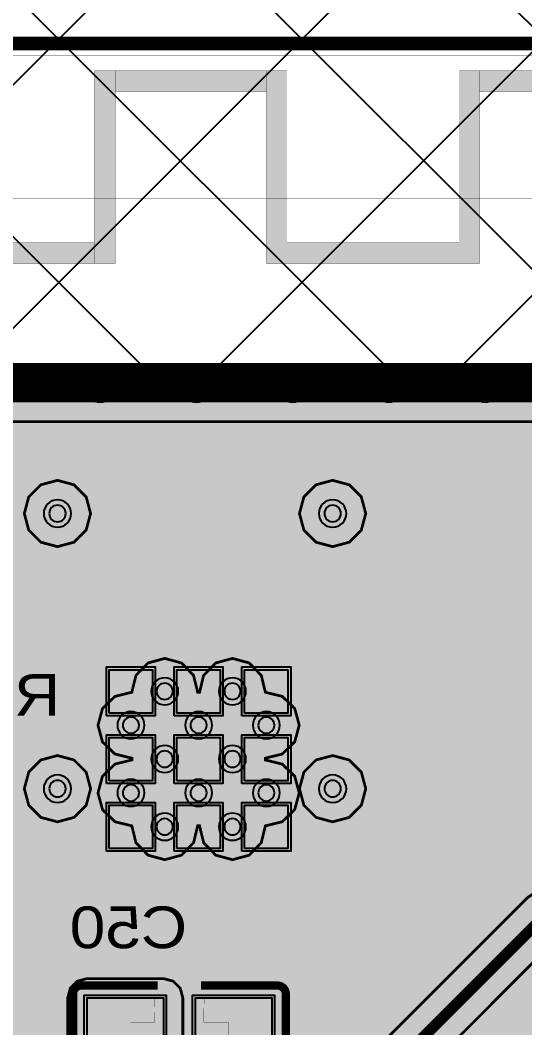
# Model space of a CAD drawing. Header units: millimetres. Extents: x -61 to 56, y -72 to 70.
# Drawn here: x -9.69 to -0.37, y 40.12 to 58.72 of the extents above; entities that cross this region are included whole.
import ezdxf
from ezdxf.enums import TextEntityAlignment as Align

# ---------------------------------------------------------------- set-up
doc = ezdxf.new("R2010")
doc.units = ezdxf.units.MM
doc.header["$MEASUREMENT"] = 0
for name, color, linetype, true_color in [('02GND', 7, 'Continuous', 0x999966), ('03POWER', 7, 'Continuous', 0x008000), ('Bottom-Layer', 7, 'Continuous', 0x0000ff), ('Bottom-Paste-Mask-Layer', 7, 'Continuous', 0x800000), ('Bottom-Silkscreen-Layer', 7, 'Continuous', 0x66cc33), ('Bottom-Solder-Mask-Layer', 7, 'Continuous', 0xaa00ff), ('Document-Layer', 7, 'Continuous', 0xffffff), ('Hole-Layer', 7, 'Continuous', 0x222222), ('Multi-Layer', 7, 'Continuous', 0xc0c0c0), ('Top-Layer', 7, 'Continuous', 0xff0000), ('Top-Paste-Mask-Layer', 7, 'Continuous', 0x808080), ('Top-Silkscreen-Layer', 7, 'Continuous', 0xffcc00), ('Top-Solder-Mask-Layer', 7, 'Continuous', 0x800080)]:
    doc.layers.add(name, color=color, linetype=linetype, true_color=true_color)
doc.styles.get("Standard").update_dxf_attribs({"font": 'arial.ttf'})

msp = doc.modelspace()

# ---------------------------------------------------------------- hatches: boundary and pattern name
at = {"layer": '02GND'}
msp.add_hatch(color=256, dxfattribs=at).paths.add_polyline_path([(-49.642, 52.153), (49.642, 52.153), (49.642, -62.142), (-49.642, -62.142)])
at = {"layer": '03POWER'}
for points in [[(48.499, -56.042), (48.581, -56.348), (48.806, -56.572), (49.112, -56.654), (49.418, -56.571), (49.642, -56.346), (49.642, -62.142), (44.192, -62.142), (44.393, -61.957), (44.493, -61.703), (44.472, -61.43), (45.189, -61.704), (45.95, -61.804), (46.713, -61.727), (47.438, -61.475), (48.085, -61.064), (48.62, -60.514), (49.014, -59.855), (49.245, -59.123), (49.302, -58.358), (49.18, -57.601), (48.887, -56.892), (48.438, -56.269), (47.858, -55.767), (47.177, -55.412), (46.434, -55.224), (45.666, -55.212), (44.917, -55.378), (44.226, -55.712), (43.631, -56.196), (43.164, -56.805), (42.849, -57.504), (42.704, -58.258), (42.737, -59.024), (42.946, -59.763), (43.32, -60.433), (43.838, -60.999), (-43.362, -60.999), (-43.621, -61.056), (-43.831, -61.218), (-43.953, -61.453), (-43.964, -61.718), (-43.863, -61.963), (-43.667, -62.142), (-49.642, -62.142), (-49.642, -56.582), (-49.433, -56.797), (-49.148, -56.888), (-48.853, -56.832), (-49.162, -57.541), (-49.298, -58.303), (-49.253, -59.075), (-49.03, -59.816), (-48.641, -60.484), (-48.107, -61.044), (-47.458, -61.464), (-46.728, -61.722), (-45.959, -61.803), (-45.192, -61.703), (-44.469, -61.428), (-43.83, -60.992), (-43.31, -60.419), (-42.937, -59.741), (-42.732, -58.995), (-42.707, -58.222), (-42.861, -57.464), (-43.188, -56.763), (-43.668, -56.157), (-44.277, -55.679), (-44.979, -55.356), (-45.738, -55.205), (-46.511, -55.234), (-47.256, -55.443), (-47.932, -55.818), (-48.502, -56.341), (-48.5, -56.309), (-48.499, -56.277), (-48.499, 51.315), (-19.403, 51.315), (-19.629, 51.144), (-19.755, 50.889), (-19.751, 50.604), (-19.619, 50.352), (-19.388, 50.187), (-19.658, 49.977), (-19.773, 49.655), (-19.698, 49.322), (-19.455, 49.081), (-19.684, 48.858), (-19.769, 48.551), (-19.689, 48.242), (-19.463, 48.016), (-19.155, 47.934), (-18.847, 48.018), (-18.624, 48.246), (-18.545, 48.556), (-18.633, 48.863), (-18.864, 49.083), (-18.625, 49.324), (-18.551, 49.655), (-18.665, 49.975), (-18.931, 50.185), (-18.698, 50.349), (-18.565, 50.601), (-18.56, 50.887), (-18.685, 51.143), (-18.912, 51.315), (48.426, 51.315), (48.499, 51.242)], [(-9.614, 49.618), (-9.532, 49.312), (-9.308, 49.088), (-9.002, 49.006), (-8.696, 49.088), (-8.472, 49.312), (-8.39, 49.618), (-8.472, 49.924), (-8.696, 50.148), (-9.002, 50.23), (-9.308, 50.148), (-9.532, 49.924)], [(-4.534, 49.618), (-4.452, 49.312), (-4.228, 49.088), (-3.922, 49.006), (-3.616, 49.088), (-3.392, 49.312), (-3.31, 49.618), (-3.392, 49.924), (-3.616, 50.148), (-3.922, 50.23), (-4.228, 50.148), (-4.452, 49.924)], [(-6.413, 46.318), (-6.489, 46.629), (-6.712, 46.859), (-7.021, 46.943), (-7.33, 46.859), (-7.553, 46.629), (-7.629, 46.318), (-7.94, 46.242), (-8.17, 46.019), (-8.254, 45.71), (-8.17, 45.401), (-7.94, 45.178), (-7.629, 45.102), (-7.629, 45.085), (-7.629, 45.068), (-7.94, 44.992), (-8.17, 44.769), (-8.254, 44.46), (-8.17, 44.151), (-7.94, 43.928), (-7.629, 43.852), (-7.553, 43.541), (-7.33, 43.311), (-7.021, 43.227), (-6.712, 43.311), (-6.489, 43.541), (-6.413, 43.852), (-6.396, 43.852), (-6.379, 43.852), (-6.303, 43.541), (-6.08, 43.311), (-5.771, 43.227), (-5.462, 43.311), (-5.239, 43.541), (-5.163, 43.852), (-4.852, 43.928), (-4.622, 44.151), (-4.538, 44.46), (-4.622, 44.769), (-4.852, 44.992), (-5.163, 45.068), (-5.163, 45.085), (-5.163, 45.102), (-4.852, 45.178), (-4.622, 45.401), (-4.538, 45.71), (-4.622, 46.019), (-4.852, 46.242), (-5.163, 46.318), (-5.239, 46.629), (-5.462, 46.859), (-5.771, 46.943), (-6.08, 46.859), (-6.303, 46.629), (-6.379, 46.318), (-6.396, 46.318)], [(-9.614, 44.538), (-9.532, 44.232), (-9.308, 44.008), (-9.002, 43.926), (-8.696, 44.008), (-8.472, 44.232), (-8.39, 44.538), (-8.472, 44.844), (-8.696, 45.068), (-9.002, 45.15), (-9.308, 45.068), (-9.532, 44.844)], [(-4.534, 44.538), (-4.452, 44.232), (-4.228, 44.008), (-3.922, 43.926), (-3.616, 44.008), (-3.392, 44.232), (-3.31, 44.538), (-3.392, 44.844), (-3.616, 45.068), (-3.922, 45.15), (-4.228, 45.068), (-4.452, 44.844)]]:
    msp.add_hatch(color=256, dxfattribs=at).paths.add_polyline_path(points)
at = {"layer": 'Bottom-Layer'}
for points in [[(-49.642, -62.142), (-49.642, 52.153), (49.642, 52.153), (49.642, -62.142)], [(-16.639, 31.011), (-16.964, 30.892), (-17.173, 30.616), (-17.198, 30.271), (-17.033, 29.967), (-16.729, 29.802), (-16.384, 29.827), (-16.108, 30.036), (-15.989, 30.361), (-14.31, 32.04), (-9.674, 32.04), (-9.674, 31.812), (-9.626, 31.632), (-9.495, 31.501), (-9.316, 31.453), (-8.184, 31.453), (-8.005, 31.501), (-7.874, 31.632), (-7.826, 31.812), (-7.826, 33.189), (-7.874, 33.368), (-8.005, 33.499), (-8.184, 33.547), (-8.34, 33.547), (-8.34, 33.81), (-8.158, 33.992), (-7.614, 33.992), (-7.435, 34.04), (-7.304, 34.171), (-7.256, 34.35), (-7.256, 35.34), (-6.672, 35.34), (-6.672, 34.35), (-6.663, 34.267), (-6.634, 34.189), (-6.93, 34.198), (-7.195, 34.068), (-7.368, 33.828), (-7.409, 33.535), (-7.6, 33.407), (-7.674, 33.189), (-7.674, 31.812), (-7.626, 31.632), (-7.495, 31.501), (-7.316, 31.453), (-6.184, 31.453), (-6.005, 31.501), (-5.874, 31.632), (-5.826, 31.812), (-5.826, 33.189), (-5.874, 33.368), (-6.005, 33.499), (-6.184, 33.547), (-6.19, 33.547), (-6.216, 33.783), (-6.33, 33.992), (-6.322, 33.992), (-6.314, 33.992), (-5.714, 33.992), (-5.483, 34.077), (-5.361, 34.291), (-5.112, 34.318), (-4.894, 34.442), (-4.745, 34.643), (-4.688, 34.887), (-4.734, 35.133), (-4.875, 35.34), (-1.7, 35.34), (-1.524, 35.375), (-1.375, 35.475), (-0.839, 36.011), (-0.685, 35.824), (-0.471, 35.712), (-0.23, 35.692), (-0.154, 35.692), (-0.023, 35.519), (0.184, 35.453), (1.316, 35.453), (1.495, 35.501), (1.626, 35.632), (1.674, 35.812), (1.674, 37.14), (1.826, 37.14), (1.826, 35.812), (1.874, 35.632), (2.005, 35.501), (2.184, 35.453), (3.196, 35.453), (3.605, 35.045), (3.586, 35.046), (3.566, 35.047), (2.434, 35.047), (2.255, 34.999), (2.124, 34.868), (2.076, 34.689), (2.076, 33.312), (2.124, 33.132), (2.255, 33.001), (2.434, 32.953), (3.306, 32.953), (3.426, 32.713), (3.638, 32.547), (3.9, 32.488), (4.162, 32.547), (4.374, 32.713), (4.494, 32.953), (5.566, 32.953), (5.745, 33.001), (5.876, 33.132), (5.924, 33.312), (5.924, 34.689), (5.865, 34.886), (5.707, 35.018), (5.679, 35.298), (5.529, 35.536), (5.289, 35.682), (5.008, 35.705), (4.747, 35.6), (4.561, 35.39), (3.674, 36.276), (3.674, 37.14), (12.6, 37.14), (12.776, 37.175), (12.925, 37.275), (15.535, 39.885), (15.976, 39.792), (16.42, 39.867), (16.806, 40.1), (17.08, 40.458), (17.203, 40.891), (17.16, 41.339), (16.955, 41.74), (17.11, 41.74), (17.332, 41.518), (17.332, 40.15), (17.38, 39.971), (17.511, 39.84), (17.69, 39.792), (19.39, 39.792), (19.569, 39.84), (19.7, 39.971), (19.748, 40.15), (19.748, 41.85), (19.7, 42.029), (19.569, 42.16), (19.39, 42.208), (17.942, 42.208), (17.625, 42.525), (17.476, 42.625), (17.3, 42.66), (0, 42.66), (-0.176, 42.625), (-0.325, 42.525), (-4.761, 38.09), (-4.937, 38.293), (-5.183, 38.401), (-5.451, 38.393), (-5.571, 38.478), (-5.714, 38.508), (-6.314, 38.508), (-6.404, 38.497), (-6.489, 38.463), (-6.49, 38.463), (-6.492, 38.464), (-6.492, 38.53), (-6.496, 38.697), (-6.544, 38.857), (-6.635, 38.998), (-6.76, 39.109), (-6.706, 39.211), (-6.687, 39.325), (-6.687, 40.675), (-6.735, 40.854), (-6.866, 40.985), (-7.045, 41.033), (-8.455, 41.033), (-8.634, 40.985), (-8.765, 40.854), (-8.813, 40.675), (-8.813, 39.325), (-8.765, 39.146), (-8.634, 39.015), (-8.455, 38.967), (-8.26, 38.967), (-8.26, 38.505), (-8.483, 38.387), (-8.572, 38.15), (-8.572, 37.05), (-8.533, 36.887), (-8.424, 36.76), (-10.7, 36.76), (-10.876, 36.725), (-11.025, 36.625), (-11.439, 36.211), (-11.764, 36.092), (-11.973, 35.816), (-11.998, 35.471), (-11.833, 35.167), (-11.529, 35.002), (-11.184, 35.027), (-10.908, 35.236), (-10.789, 35.561), (-10.51, 35.84), (-9.01, 35.84), (-10.09, 34.76), (-12.096, 34.76), (-12.41, 34.906), (-12.752, 34.858), (-13.014, 34.632), (-13.112, 34.3), (-13.014, 33.968), (-12.752, 33.742), (-12.41, 33.695), (-12.096, 33.84), (-9.9, 33.84), (-9.724, 33.875), (-9.575, 33.975), (-8.572, 34.978), (-8.572, 34.878), (-9.125, 34.325), (-9.225, 34.176), (-9.26, 34), (-9.26, 33.547), (-9.316, 33.547), (-9.495, 33.499), (-9.626, 33.368), (-9.674, 33.189), (-9.674, 32.96), (-14.5, 32.96), (-14.676, 32.925), (-14.825, 32.825)], [(15.045, 41.74), (14.849, 41.366), (14.793, 40.948), (14.885, 40.535), (12.41, 38.06), (0.1, 38.06), (-0.076, 38.025), (-0.225, 37.925), (-1.89, 36.26), (-5.29, 36.26), (0.19, 41.74)], [(-8.455, 39.325), (-8.455, 40.675), (-7.045, 40.675), (-7.045, 39.325)], [(-6.455, 39.325), (-6.455, 40.675), (-5.045, 40.675), (-5.045, 39.325)]]:
    msp.add_hatch(color=256, dxfattribs=at).paths.add_polyline_path(points)
at = {"layer": 'Bottom-Paste-Mask-Layer'}
for points in [[(-8.455, 40.64), (-8.405, 40.69), (-7.255, 40.69), (-7.205, 40.64), (-7.21, 40.22), (-7.65, 40.22), (-7.65, 39.77), (-7.2, 39.77), (-7.205, 39.36), (-7.255, 39.31), (-8.405, 39.31), (-8.455, 39.36)], [(-8.455, 40.64), (-8.405, 40.69), (-7.255, 40.69), (-7.205, 40.64), (-7.21, 40.22), (-7.65, 40.22), (-7.65, 39.77), (-7.2, 39.77), (-7.205, 39.36), (-7.255, 39.31), (-8.405, 39.31), (-8.455, 39.36)], [(-5.045, 39.36), (-5.095, 39.31), (-6.245, 39.31), (-6.295, 39.36), (-6.29, 39.78), (-5.85, 39.78), (-5.85, 40.23), (-6.3, 40.23), (-6.295, 40.64), (-6.245, 40.69), (-5.095, 40.69), (-5.045, 40.64)], [(-5.045, 39.36), (-5.095, 39.31), (-6.245, 39.31), (-6.295, 39.36), (-6.29, 39.78), (-5.85, 39.78), (-5.85, 40.23), (-6.3, 40.23), (-6.295, 40.64), (-6.245, 40.69), (-5.095, 40.69), (-5.045, 40.64)]]:
    msp.add_hatch(color=256, dxfattribs=at).paths.add_polyline_path(points)
at = {"layer": 'Bottom-Solder-Mask-Layer'}
for points in [[(-8.506, 39.274), (-8.506, 40.726), (-6.994, 40.726), (-6.994, 39.274)], [(-6.506, 39.274), (-6.506, 40.726), (-4.994, 40.726), (-4.994, 39.274)]]:
    msp.add_hatch(color=256, dxfattribs=at).paths.add_polyline_path(points)
at = {"layer": 'Document-Layer'}
for points in [[(-7.939, 57.79), (-7.939, 54.234), (-8.32, 54.234), (-8.32, 57.79)], [(-7.939, 57.79), (-7.939, 54.234), (-8.32, 54.234), (-8.32, 57.79)], [(-5.145, 57.79), (-5.145, 57.409), (-7.939, 57.409), (-7.939, 57.79)], [(-5.145, 57.79), (-5.145, 57.409), (-7.939, 57.409), (-7.939, 57.79)], [(-4.764, 54.234), (-5.145, 54.234), (-5.145, 57.79), (-4.764, 57.79)], [(-4.764, 54.234), (-5.145, 54.234), (-5.145, 57.79), (-4.764, 57.79)], [(-1.208, 57.79), (-1.208, 54.234), (-1.589, 54.234), (-1.589, 57.79)], [(-1.208, 57.79), (-1.208, 54.234), (-1.589, 54.234), (-1.589, 57.79)], [(2.348, 57.79), (2.348, 57.409), (-1.208, 57.409), (-1.208, 57.79)], [(2.348, 57.79), (2.348, 57.409), (-1.208, 57.409), (-1.208, 57.79)], [(-8.32, 54.234), (-11.876, 54.234), (-11.876, 54.615), (-8.32, 54.615)], [(-8.32, 54.234), (-11.876, 54.234), (-11.876, 54.615), (-8.32, 54.615)], [(-1.589, 54.234), (-4.764, 54.234), (-4.764, 54.615), (-1.589, 54.615)], [(-1.589, 54.234), (-4.764, 54.234), (-4.764, 54.615), (-1.589, 54.615)]]:
    msp.add_hatch(color=256, dxfattribs=at).paths.add_polyline_path(points)
at = {"layer": 'Multi-Layer'}
h = msp.add_hatch(dxfattribs=at)
h.set_pattern_fill('ANSI37', color=256, style=0)
h.set_pattern_definition([(45, (0, 0), (-2.24506, 2.24506), []), (135, (0, 0), (-2.24506, -2.24506), [])])
h.paths.add_polyline_path([(-50, 52.257), (-50, 62.5), (49.991, 62.5), (49.991, 52.257)])
at = {"layer": 'Top-Layer'}
for points in [[(-49.642, -62.142), (-49.642, 52.153), (49.642, 52.153), (49.642, -62.142)], [(-8.046, 45.935), (-8.046, 46.735), (-7.246, 46.735), (-7.246, 45.935)], [(-6.796, 45.935), (-6.796, 46.735), (-5.996, 46.735), (-5.996, 45.935)], [(-5.546, 45.935), (-5.546, 46.735), (-4.746, 46.735), (-4.746, 45.935)], [(-8.046, 44.685), (-8.046, 45.485), (-7.246, 45.485), (-7.246, 44.685)], [(-6.796, 44.685), (-6.796, 45.485), (-5.996, 45.485), (-5.996, 44.685)], [(-5.546, 44.685), (-5.546, 45.485), (-4.746, 45.485), (-4.746, 44.685)], [(-8.046, 43.435), (-8.046, 44.235), (-7.246, 44.235), (-7.246, 43.435)], [(-6.796, 43.435), (-6.796, 44.235), (-5.996, 44.235), (-5.996, 43.435)], [(-5.546, 43.435), (-5.546, 44.235), (-4.746, 44.235), (-4.746, 43.435)]]:
    msp.add_hatch(color=256, dxfattribs=at).paths.add_polyline_path(points)
at = {"layer": 'Top-Paste-Mask-Layer'}
for points in [[(-8.046, 45.935), (-8.046, 46.735), (-7.246, 46.735), (-7.246, 45.935)], [(-6.796, 45.935), (-6.796, 46.735), (-5.996, 46.735), (-5.996, 45.935)], [(-5.546, 45.935), (-5.546, 46.735), (-4.746, 46.735), (-4.746, 45.935)], [(-8.046, 44.685), (-8.046, 45.485), (-7.246, 45.485), (-7.246, 44.685)], [(-6.796, 44.685), (-6.796, 45.485), (-5.996, 45.485), (-5.996, 44.685)], [(-5.546, 44.685), (-5.546, 45.485), (-4.746, 45.485), (-4.746, 44.685)], [(-8.046, 43.435), (-8.046, 44.235), (-7.246, 44.235), (-7.246, 43.435)], [(-6.796, 43.435), (-6.796, 44.235), (-5.996, 44.235), (-5.996, 43.435)], [(-5.546, 43.435), (-5.546, 44.235), (-4.746, 44.235), (-4.746, 43.435)]]:
    msp.add_hatch(color=256, dxfattribs=at).paths.add_polyline_path(points)
at = {"layer": 'Top-Silkscreen-Layer'}
for points in [[(-7.939, 57.79), (-7.939, 54.234), (-8.32, 54.234), (-8.32, 57.79)], [(-7.939, 57.79), (-7.939, 54.234), (-8.32, 54.234), (-8.32, 57.79)], [(-5.145, 57.79), (-5.145, 57.409), (-7.939, 57.409), (-7.939, 57.79)], [(-5.145, 57.79), (-5.145, 57.409), (-7.939, 57.409), (-7.939, 57.79)], [(-4.764, 54.234), (-5.145, 54.234), (-5.145, 57.79), (-4.764, 57.79)], [(-4.764, 54.234), (-5.145, 54.234), (-5.145, 57.79), (-4.764, 57.79)], [(-1.208, 57.79), (-1.208, 54.234), (-1.589, 54.234), (-1.589, 57.79)], [(-1.208, 57.79), (-1.208, 54.234), (-1.589, 54.234), (-1.589, 57.79)], [(2.348, 57.79), (2.348, 57.409), (-1.208, 57.409), (-1.208, 57.79)], [(2.348, 57.79), (2.348, 57.409), (-1.208, 57.409), (-1.208, 57.79)], [(-8.32, 54.234), (-11.876, 54.234), (-11.876, 54.615), (-8.32, 54.615)], [(-8.32, 54.234), (-11.876, 54.234), (-11.876, 54.615), (-8.32, 54.615)], [(-1.589, 54.234), (-4.764, 54.234), (-4.764, 54.615), (-1.589, 54.615)], [(-1.589, 54.234), (-4.764, 54.234), (-4.764, 54.615), (-1.589, 54.615)]]:
    msp.add_hatch(color=256, dxfattribs=at).paths.add_polyline_path(points)
at = {"layer": 'Top-Solder-Mask-Layer'}
for points in [[(-8.096, 45.885), (-8.096, 46.785), (-7.196, 46.785), (-7.196, 45.885)], [(-6.846, 45.885), (-6.846, 46.785), (-5.946, 46.785), (-5.946, 45.885)], [(-5.596, 45.885), (-5.596, 46.785), (-4.696, 46.785), (-4.696, 45.885)], [(-8.096, 44.635), (-8.096, 45.535), (-7.196, 45.535), (-7.196, 44.635)], [(-6.846, 44.635), (-6.846, 45.535), (-5.946, 45.535), (-5.946, 44.635)], [(-5.596, 44.635), (-5.596, 45.535), (-4.696, 45.535), (-4.696, 44.635)], [(-8.096, 43.385), (-8.096, 44.285), (-7.196, 44.285), (-7.196, 43.385)], [(-6.846, 43.385), (-6.846, 44.285), (-5.946, 44.285), (-5.946, 43.385)], [(-5.596, 43.385), (-5.596, 44.285), (-4.696, 44.285), (-4.696, 43.385)]]:
    msp.add_hatch(color=256, dxfattribs=at).paths.add_polyline_path(points)

# ---------------------------------------------------------------- linework, layer by layer
at = {"layer": '02GND', "const_width": 0.0508}
msp.add_lwpolyline([(-49.642, 52.153), (49.642, 52.153), (49.642, -62.142), (-49.642, -62.142)], close=True, dxfattribs=at)
at = {"layer": '03POWER'}
for points, const_width in [([(-8.217, 51.927), (-9.995, 51.927)], 0.508), ([(-6.439, 51.927), (-8.217, 51.927)], 0.508), ([(-4.661, 51.927), (-6.439, 51.927)], 0.508), ([(-2.883, 51.927), (-4.661, 51.927)], 0.508), ([(-1.105, 51.927), (-2.883, 51.927)], 0.508), ([(0.673, 51.927), (-1.105, 51.927)], 0.508), ([(-18.912, 51.315), (48.426, 51.315)], 0.0508)]:
    msp.add_lwpolyline(points, dxfattribs=dict(at, const_width=const_width))
at = {"layer": '03POWER', "const_width": 0.0508}
for points in [[(-9.614, 49.618), (-9.532, 49.312), (-9.308, 49.088), (-9.002, 49.006), (-8.696, 49.088), (-8.472, 49.312), (-8.39, 49.618), (-8.472, 49.924), (-8.696, 50.148), (-9.002, 50.23), (-9.308, 50.148), (-9.532, 49.924)], [(-4.534, 49.618), (-4.452, 49.312), (-4.228, 49.088), (-3.922, 49.006), (-3.616, 49.088), (-3.392, 49.312), (-3.31, 49.618), (-3.392, 49.924), (-3.616, 50.148), (-3.922, 50.23), (-4.228, 50.148), (-4.452, 49.924)], [(-6.413, 46.318), (-6.489, 46.629), (-6.712, 46.859), (-7.021, 46.943), (-7.33, 46.859), (-7.553, 46.629), (-7.629, 46.318), (-7.94, 46.242), (-8.17, 46.019), (-8.254, 45.71), (-8.17, 45.401), (-7.94, 45.178), (-7.629, 45.102), (-7.629, 45.085), (-7.629, 45.068), (-7.94, 44.992), (-8.17, 44.769), (-8.254, 44.46), (-8.17, 44.151), (-7.94, 43.928), (-7.629, 43.852), (-7.553, 43.541), (-7.33, 43.311), (-7.021, 43.227), (-6.712, 43.311), (-6.489, 43.541), (-6.413, 43.852), (-6.396, 43.852), (-6.379, 43.852), (-6.303, 43.541), (-6.08, 43.311), (-5.771, 43.227), (-5.462, 43.311), (-5.239, 43.541), (-5.163, 43.852), (-4.852, 43.928), (-4.622, 44.151), (-4.538, 44.46), (-4.622, 44.769), (-4.852, 44.992), (-5.163, 45.068), (-5.163, 45.085), (-5.163, 45.102), (-4.852, 45.178), (-4.622, 45.401), (-4.538, 45.71), (-4.622, 46.019), (-4.852, 46.242), (-5.163, 46.318), (-5.239, 46.629), (-5.462, 46.859), (-5.771, 46.943), (-6.08, 46.859), (-6.303, 46.629), (-6.379, 46.318), (-6.396, 46.318)], [(-9.614, 44.538), (-9.532, 44.232), (-9.308, 44.008), (-9.002, 43.926), (-8.696, 44.008), (-8.472, 44.232), (-8.39, 44.538), (-8.472, 44.844), (-8.696, 45.068), (-9.002, 45.15), (-9.308, 45.068), (-9.532, 44.844)], [(-4.534, 44.538), (-4.452, 44.232), (-4.228, 44.008), (-3.922, 43.926), (-3.616, 44.008), (-3.392, 44.232), (-3.31, 44.538), (-3.392, 44.844), (-3.616, 45.068), (-3.922, 45.15), (-4.228, 45.068), (-4.452, 44.844)]]:
    msp.add_lwpolyline(points, close=True, dxfattribs=at)
at = {"layer": 'Bottom-Layer'}
for points, const_width in [([(-54.628, -65.079), (-54.628, 58.07), (53.522, 58.07), (53.522, -65.079)], 0.00508), ([(-49.642, -62.142), (-49.642, 52.153), (49.642, 52.153), (49.642, -62.142)], 0.0508), ([(15.045, 41.74), (14.849, 41.366), (14.793, 40.948), (14.885, 40.535), (12.41, 38.06), (0.1, 38.06), (-0.076, 38.025), (-0.225, 37.925), (-1.89, 36.26), (-5.29, 36.26), (0.19, 41.74)], 0.0508)]:
    msp.add_lwpolyline(points, close=True, dxfattribs=dict(at, const_width=const_width))
for points, const_width in [([(17.3, 42.66), (0, 42.66), (-0.176, 42.625), (-0.325, 42.525), (-4.761, 38.09)], 0.0508), ([(0, 42.2), (-5.9, 36.3)], 0.203), ([(-6.687, 39.325), (-6.687, 40.675), (-6.735, 40.854), (-6.866, 40.985), (-7.045, 41.033), (-8.455, 41.033), (-8.634, 40.985), (-8.765, 40.854), (-8.813, 40.675), (-8.813, 39.325)], 0.0508)]:
    msp.add_lwpolyline(points, dxfattribs=dict(at, const_width=const_width))
for points in [[(-8.455, 39.325), (-8.455, 40.675), (-7.045, 40.675), (-7.045, 39.325)], [(-6.455, 39.325), (-6.455, 40.675), (-5.045, 40.675), (-5.045, 39.325)]]:
    msp.add_lwpolyline(points, close=True, dxfattribs=at)
at = {"layer": 'Bottom-Paste-Mask-Layer', "const_width": 0.00508}
for points in [[(-8.455, 40.64), (-8.405, 40.69), (-7.255, 40.69), (-7.205, 40.64), (-7.21, 40.22), (-7.65, 40.22), (-7.65, 39.77), (-7.2, 39.77), (-7.205, 39.36), (-7.255, 39.31), (-8.405, 39.31), (-8.455, 39.36)], [(-8.455, 40.64), (-8.405, 40.69), (-7.255, 40.69), (-7.205, 40.64), (-7.21, 40.22), (-7.65, 40.22), (-7.65, 39.77), (-7.2, 39.77), (-7.205, 39.36), (-7.255, 39.31), (-8.405, 39.31), (-8.455, 39.36)], [(-5.045, 39.36), (-5.095, 39.31), (-6.245, 39.31), (-6.295, 39.36), (-6.29, 39.78), (-5.85, 39.78), (-5.85, 40.23), (-6.3, 40.23), (-6.295, 40.64), (-6.245, 40.69), (-5.095, 40.69), (-5.045, 40.64)], [(-5.045, 39.36), (-5.095, 39.31), (-6.245, 39.31), (-6.295, 39.36), (-6.29, 39.78), (-5.85, 39.78), (-5.85, 40.23), (-6.3, 40.23), (-6.295, 40.64), (-6.245, 40.69), (-5.095, 40.69), (-5.045, 40.64)]]:
    msp.add_lwpolyline(points, close=True, dxfattribs=at)
at = {"layer": 'Bottom-Silkscreen-Layer', "const_width": 0.152}
for points in [[(-8.561, 40.904, 0.414), (-8.714, 40.751)], [(-8.561, 40.904, 0.414), (-8.714, 40.751)], [(-4.939, 40.904, -0.414), (-4.786, 40.751)], [(-4.939, 40.904, -0.414), (-4.786, 40.751)]]:
    msp.add_lwpolyline(points, format="xyb", dxfattribs=at)
for points in [[(-7.151, 40.904), (-8.561, 40.904)], [(-7.151, 40.904), (-8.561, 40.904)], [(-6.349, 40.904), (-4.939, 40.904)], [(-6.349, 40.904), (-4.939, 40.904)], [(-8.714, 40.751), (-8.714, 39.249)], [(-8.714, 40.751), (-8.714, 39.249)], [(-4.786, 40.751), (-4.786, 39.249)], [(-4.786, 40.751), (-4.786, 39.249)]]:
    msp.add_lwpolyline(points, dxfattribs=at)
at = {"layer": 'Bottom-Solder-Mask-Layer'}
for points in [[(-8.506, 39.274), (-8.506, 40.726), (-6.994, 40.726), (-6.994, 39.274)], [(-6.506, 39.274), (-6.506, 40.726), (-4.994, 40.726), (-4.994, 39.274)]]:
    msp.add_lwpolyline(points, close=True, dxfattribs=at)
at = {"layer": 'Document-Layer', "const_width": 0.00508}
for points in [[(-7.939, 57.79), (-7.939, 54.234), (-8.32, 54.234), (-8.32, 57.79)], [(-7.939, 57.79), (-7.939, 54.234), (-8.32, 54.234), (-8.32, 57.79)], [(-5.145, 57.79), (-5.145, 57.409), (-7.939, 57.409), (-7.939, 57.79)], [(-5.145, 57.79), (-5.145, 57.409), (-7.939, 57.409), (-7.939, 57.79)], [(-4.764, 54.234), (-5.145, 54.234), (-5.145, 57.79), (-4.764, 57.79)], [(-4.764, 54.234), (-5.145, 54.234), (-5.145, 57.79), (-4.764, 57.79)], [(-1.208, 57.79), (-1.208, 54.234), (-1.589, 54.234), (-1.589, 57.79)], [(-1.208, 57.79), (-1.208, 54.234), (-1.589, 54.234), (-1.589, 57.79)], [(2.348, 57.79), (2.348, 57.409), (-1.208, 57.409), (-1.208, 57.79)], [(2.348, 57.79), (2.348, 57.409), (-1.208, 57.409), (-1.208, 57.79)], [(-8.32, 54.234), (-11.876, 54.234), (-11.876, 54.615), (-8.32, 54.615)], [(-8.32, 54.234), (-11.876, 54.234), (-11.876, 54.615), (-8.32, 54.615)], [(-1.589, 54.234), (-4.764, 54.234), (-4.764, 54.615), (-1.589, 54.615)], [(-1.589, 54.234), (-4.764, 54.234), (-4.764, 54.615), (-1.589, 54.615)]]:
    msp.add_lwpolyline(points, close=True, dxfattribs=at)
at = {"layer": 'Hole-Layer'}
for points in [[(-8.37, 51.927, 1), (-8.065, 51.927), (-8.065, 51.927, 1), (-8.37, 51.927)], [(-9.154, 49.618, 1), (-8.849, 49.618), (-8.849, 49.618, 1), (-9.154, 49.618)], [(-4.074, 49.618, 1), (-3.769, 49.618), (-3.769, 49.618, 1), (-4.074, 49.618)], [(-7.171, 46.335, 1), (-6.871, 46.335), (-6.871, 46.335, 1), (-7.171, 46.335)], [(-5.921, 46.335, 1), (-5.621, 46.335), (-5.621, 46.335, 1), (-5.921, 46.335)], [(-7.796, 45.71, 1), (-7.496, 45.71), (-7.496, 45.71, 1), (-7.796, 45.71)], [(-6.546, 45.71, 1), (-6.246, 45.71), (-6.246, 45.71, 1), (-6.546, 45.71)], [(-5.296, 45.71, 1), (-4.996, 45.71), (-4.996, 45.71, 1), (-5.296, 45.71)], [(-7.171, 45.085, 1), (-6.871, 45.085), (-6.871, 45.085, 1), (-7.171, 45.085)], [(-5.921, 45.085, 1), (-5.621, 45.085), (-5.621, 45.085, 1), (-5.921, 45.085)], [(-9.154, 44.538, 1), (-8.849, 44.538), (-8.849, 44.538, 1), (-9.154, 44.538)], [(-4.074, 44.538, 1), (-3.769, 44.538), (-3.769, 44.538, 1), (-4.074, 44.538)], [(-7.796, 44.46, 1), (-7.496, 44.46), (-7.496, 44.46, 1), (-7.796, 44.46)], [(-6.546, 44.46, 1), (-6.246, 44.46), (-6.246, 44.46, 1), (-6.546, 44.46)], [(-5.296, 44.46, 1), (-4.996, 44.46), (-4.996, 44.46, 1), (-5.296, 44.46)], [(-7.171, 43.835, 1), (-6.871, 43.835), (-6.871, 43.835, 1), (-7.171, 43.835)], [(-5.921, 43.835, 1), (-5.621, 43.835), (-5.621, 43.835, 1), (-5.921, 43.835)]]:
    msp.add_lwpolyline(points, format="xyb", dxfattribs=at)
for points in [[(-6.592, 51.927, 1), (-6.287, 51.927, 1)], [(-4.814, 51.927, 1), (-4.509, 51.927, 1)], [(-3.036, 51.927, 1), (-2.731, 51.927, 1)], [(-1.258, 51.927, 1), (-0.953, 51.927, 1)]]:
    msp.add_lwpolyline(points, format="xyb", close=True, dxfattribs=at)
at = {"layer": 'Multi-Layer', "const_width": 0.00508}
msp.add_lwpolyline([(-50, 52.257), (-50, 62.5), (49.991, 62.5), (49.991, 52.257)], close=True, dxfattribs=at)
at = {"layer": 'Multi-Layer'}
for points in [[(-8.471, 51.927, 1), (-7.963, 51.927, 1)], [(-6.693, 51.927, 1), (-6.185, 51.927, 1)], [(-4.915, 51.927, 1), (-4.407, 51.927, 1)], [(-3.137, 51.927, 1), (-2.629, 51.927, 1)], [(-1.359, 51.927, 1), (-0.851, 51.927, 1)], [(-9.256, 49.618, 1), (-8.748, 49.618, 1)], [(-4.176, 49.618, 1), (-3.668, 49.618, 1)], [(-7.271, 46.335, 1), (-6.771, 46.335, 1)], [(-6.021, 46.335, 1), (-5.521, 46.335, 1)], [(-7.896, 45.71, 1), (-7.396, 45.71, 1)], [(-6.646, 45.71, 1), (-6.146, 45.71, 1)], [(-5.396, 45.71, 1), (-4.896, 45.71, 1)], [(-7.271, 45.085, 1), (-6.771, 45.085, 1)], [(-6.021, 45.085, 1), (-5.521, 45.085, 1)], [(-9.256, 44.538, 1), (-8.748, 44.538, 1)], [(-7.896, 44.46, 1), (-7.396, 44.46, 1)], [(-6.646, 44.46, 1), (-6.146, 44.46, 1)], [(-5.396, 44.46, 1), (-4.896, 44.46, 1)], [(-4.176, 44.538, 1), (-3.668, 44.538, 1)], [(-7.271, 43.835, 1), (-6.771, 43.835, 1)], [(-6.021, 43.835, 1), (-5.521, 43.835, 1)]]:
    msp.add_lwpolyline(points, format="xyb", close=True, dxfattribs=at)
at = {"layer": 'Top-Layer'}
for points, const_width in [([(-56.996, -72.447), (-56.996, 55.439), (53.522, 55.439), (53.522, -72.447)], 0.00508), ([(-49.642, -62.142), (-49.642, 52.153), (49.642, 52.153), (49.642, -62.142)], 0.0508)]:
    msp.add_lwpolyline(points, close=True, dxfattribs=dict(at, const_width=const_width))
for points in [[(-8.046, 45.935), (-8.046, 46.735), (-7.246, 46.735), (-7.246, 45.935)], [(-6.796, 45.935), (-6.796, 46.735), (-5.996, 46.735), (-5.996, 45.935)], [(-5.546, 45.935), (-5.546, 46.735), (-4.746, 46.735), (-4.746, 45.935)], [(-8.046, 44.685), (-8.046, 45.485), (-7.246, 45.485), (-7.246, 44.685)], [(-6.796, 44.685), (-6.796, 45.485), (-5.996, 45.485), (-5.996, 44.685)], [(-5.546, 44.685), (-5.546, 45.485), (-4.746, 45.485), (-4.746, 44.685)], [(-8.046, 43.435), (-8.046, 44.235), (-7.246, 44.235), (-7.246, 43.435)], [(-6.796, 43.435), (-6.796, 44.235), (-5.996, 44.235), (-5.996, 43.435)], [(-5.546, 43.435), (-5.546, 44.235), (-4.746, 44.235), (-4.746, 43.435)]]:
    msp.add_lwpolyline(points, close=True, dxfattribs=at)
at = {"layer": 'Top-Paste-Mask-Layer'}
for points in [[(-8.046, 45.935), (-8.046, 46.735), (-7.246, 46.735), (-7.246, 45.935)], [(-6.796, 45.935), (-6.796, 46.735), (-5.996, 46.735), (-5.996, 45.935)], [(-5.546, 45.935), (-5.546, 46.735), (-4.746, 46.735), (-4.746, 45.935)], [(-8.046, 44.685), (-8.046, 45.485), (-7.246, 45.485), (-7.246, 44.685)], [(-6.796, 44.685), (-6.796, 45.485), (-5.996, 45.485), (-5.996, 44.685)], [(-5.546, 44.685), (-5.546, 45.485), (-4.746, 45.485), (-4.746, 44.685)], [(-8.046, 43.435), (-8.046, 44.235), (-7.246, 44.235), (-7.246, 43.435)], [(-6.796, 43.435), (-6.796, 44.235), (-5.996, 44.235), (-5.996, 43.435)], [(-5.546, 43.435), (-5.546, 44.235), (-4.746, 44.235), (-4.746, 43.435)]]:
    msp.add_lwpolyline(points, close=True, dxfattribs=at)
at = {"layer": 'Top-Silkscreen-Layer', "const_width": 0.254}
for points in [[(4.109, 58.295), (-13.891, 58.295)], [(4.109, 58.295), (-13.891, 58.295)], [(-13.891, 52.271), (4.109, 52.271)], [(-13.891, 52.271), (4.109, 52.271)]]:
    msp.add_lwpolyline(points, dxfattribs=at)
at = {"layer": 'Top-Silkscreen-Layer', "const_width": 0.00508}
for points in [[(-7.939, 57.79), (-7.939, 54.234), (-8.32, 54.234), (-8.32, 57.79)], [(-7.939, 57.79), (-7.939, 54.234), (-8.32, 54.234), (-8.32, 57.79)], [(-5.145, 57.79), (-5.145, 57.409), (-7.939, 57.409), (-7.939, 57.79)], [(-5.145, 57.79), (-5.145, 57.409), (-7.939, 57.409), (-7.939, 57.79)], [(-4.764, 54.234), (-5.145, 54.234), (-5.145, 57.79), (-4.764, 57.79)], [(-4.764, 54.234), (-5.145, 54.234), (-5.145, 57.79), (-4.764, 57.79)], [(-1.208, 57.79), (-1.208, 54.234), (-1.589, 54.234), (-1.589, 57.79)], [(-1.208, 57.79), (-1.208, 54.234), (-1.589, 54.234), (-1.589, 57.79)], [(2.348, 57.79), (2.348, 57.409), (-1.208, 57.409), (-1.208, 57.79)], [(2.348, 57.79), (2.348, 57.409), (-1.208, 57.409), (-1.208, 57.79)], [(-8.32, 54.234), (-11.876, 54.234), (-11.876, 54.615), (-8.32, 54.615)], [(-8.32, 54.234), (-11.876, 54.234), (-11.876, 54.615), (-8.32, 54.615)], [(-1.589, 54.234), (-4.764, 54.234), (-4.764, 54.615), (-1.589, 54.615)], [(-1.589, 54.234), (-4.764, 54.234), (-4.764, 54.615), (-1.589, 54.615)]]:
    msp.add_lwpolyline(points, close=True, dxfattribs=at)
at = {"layer": 'Top-Solder-Mask-Layer'}
for points in [[(-8.096, 45.885), (-8.096, 46.785), (-7.196, 46.785), (-7.196, 45.885)], [(-6.846, 45.885), (-6.846, 46.785), (-5.946, 46.785), (-5.946, 45.885)], [(-5.596, 45.885), (-5.596, 46.785), (-4.696, 46.785), (-4.696, 45.885)], [(-8.096, 44.635), (-8.096, 45.535), (-7.196, 45.535), (-7.196, 44.635)], [(-6.846, 44.635), (-6.846, 45.535), (-5.946, 45.535), (-5.946, 44.635)], [(-5.596, 44.635), (-5.596, 45.535), (-4.696, 45.535), (-4.696, 44.635)], [(-8.096, 43.385), (-8.096, 44.285), (-7.196, 44.285), (-7.196, 43.385)], [(-6.846, 43.385), (-6.846, 44.285), (-5.946, 44.285), (-5.946, 43.385)], [(-5.596, 43.385), (-5.596, 44.285), (-4.696, 44.285), (-4.696, 43.385)]]:
    msp.add_lwpolyline(points, close=True, dxfattribs=at)

# ---------------------------------------------------------------- texts
at = {"layer": 'Bottom-Silkscreen-Layer', "text_generation_flag": 2, "width": 1.1}
for s, p in [('R64', (-10.034, 46.27)), ('C50', (-7.691, 41.979))]:
    msp.add_text(s, height=0.77, dxfattribs=at).set_placement(p, align=Align.MIDDLE_CENTER)

doc.saveas('drawing.dxf')
